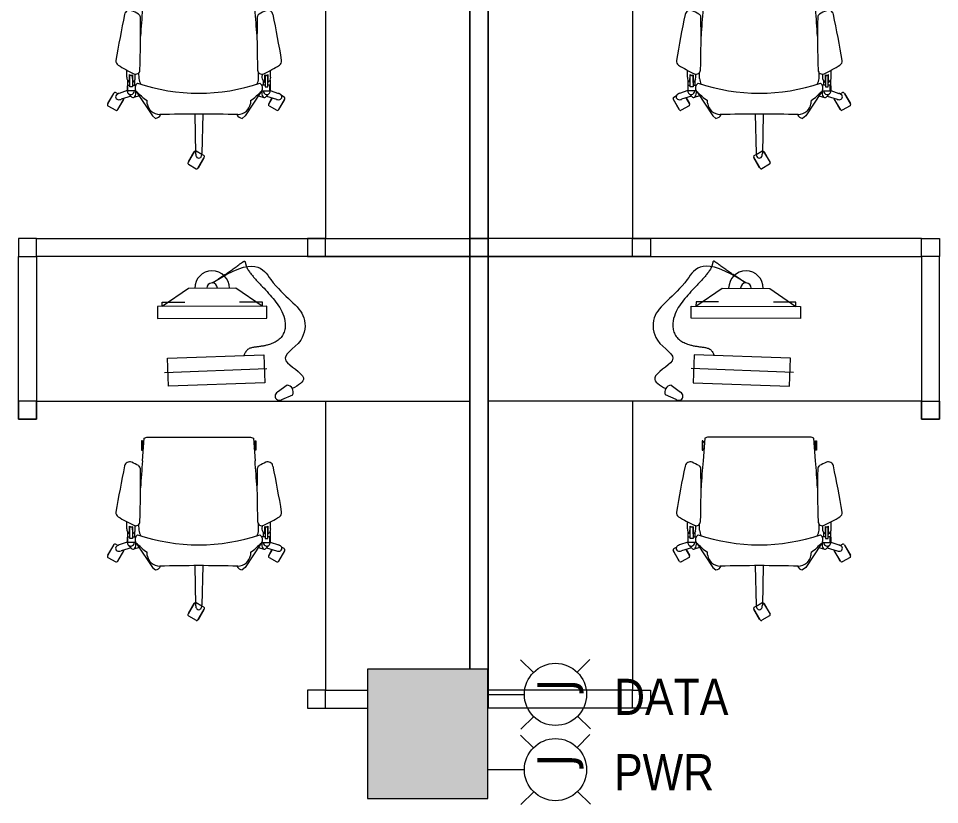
# Model space of a CAD drawing. Header units: inches. Extents: x -674 to 803, y -349 to 915.
# Drawn here: x 19.3 to 172.3, y -100.6 to 30 of the extents above; entities that cross this region are included whole.
import ezdxf

# ---------------------------------------------------------------- set-up
doc = ezdxf.new("R2010")
doc.units = ezdxf.units.IN
doc.header["$MEASUREMENT"] = 0
for name, color, linetype, lineweight in [('A-ANNO-NOTE', 131, 'Continuous', 13), ('A-WALL', 113, 'Continuous', 13), ('A-WALL-PATT', 111, 'Continuous', 13), ('E-ELEC-FIXT-IDEN', 2, 'Continuous', 9), ('I-FURN', 30, 'Continuous', 9)]:
    doc.layers.add(name, color=color, linetype=linetype, lineweight=lineweight)
doc.styles.add('Arial_1', font='arial.ttf', dxfattribs={"width": 0.85, "height": 6})
doc.styles.add('Tahoma_2', font='tahoma.ttf', dxfattribs={"height": 6})

# ---------------------------------------------------------------- blocks, each defined once
blk = doc.blocks.new('Workstation - 6x6 - Workstation - 6x6-V13-New Construction - Tel_Data_Elec Plan')
at = {"layer": 'I-FURN'}
for p, q in [((-28.5, 76.5), (-25.5, 76.5)), ((-28.5, 73.5), (-28.5, 76.5)), ((-25.5, 76.5), (-1.5, 76.5)), ((-25.5, 76.5), (-25.5, 73.5)), ((-1.5, 76.5), (-1.5, 73.5)), ((-1.45, 76.5), (-1.5, 76.5)), ((-1.5, 73.5), (-1.5, 76.5)), ((-1.5, 76.5), (-1.45, 76.5)), ((25.5, 76.5), (18.55, 76.5)), ((28.5, 76.5), (25.5, 76.5)), ((25.5, 76.5), (25.5, 73.5)), ((28.5, 73.5), (28.5, 76.5)), ((-25.5, 73.5), (-28.5, 73.5)), ((-25.5, 73.5), (-1.5, 73.5)), ((-25.5, 25.5), (-25.5, 73.5)), ((-1.5, 73.5), (-1.45, 73.5)), ((-1.5, 1.5), (-1.5, 73.5)), ((-1.45, 73.5), (-1.5, 73.5)), ((-1.5, 73.5), (-1.5, 1.5)), ((25.5, 73.5), (18.55, 73.5)), ((25.5, 73.5), (28.5, 73.5)), ((25.5, 25.5), (25.5, 73.5)), ((1.5, 70), (1.5, 1.5)), ((1.5, 1.5), (1.5, 70)), ((-48.26, 61.16), (-46.97, 61.9)), ((-46.69, 61.83), (-45.63, 59.99)), ((-46.65, 61.75), (-46.61, 61.77)), ((-46.61, 61.77), (-45.65, 60.09)), ((46.69, 61.83), (45.63, 59.99)), ((46.61, 61.77), (45.65, 60.09)), ((46.65, 61.75), (46.61, 61.77)), ((48.26, 61.16), (46.97, 61.9)), ((-47.27, 59.05), (-48.33, 60.88)), ((-48.32, 60.78), (-48.28, 60.8)), ((-47.35, 59.11), (-48.32, 60.78)), ((-45.71, 59.72), (-46.04, 59.53)), ((-45.65, 60.09), (-45.68, 60.07)), ((45.65, 60.09), (45.68, 60.07)), ((45.71, 59.72), (46.04, 59.53)), ((47.27, 59.05), (48.33, 60.88)), ((47.35, 59.11), (48.32, 60.78)), ((48.32, 60.78), (48.28, 60.8)), ((-47.32, 59.13), (-47.35, 59.11)), ((-47.21, 52.83), (-47.07, 59.37)), ((-46.04, 59.53), (-47, 58.97)), ((-45.89, 52.83), (-46.03, 59.37)), ((45.89, 52.83), (46.03, 59.37)), ((46.04, 59.53), (47, 58.97)), ((47.21, 52.83), (47.07, 59.37)), ((47.32, 59.13), (47.35, 59.11)), ((-61.63, 51.44), (-60.34, 52.19)), ((-60.07, 52.11), (-59.01, 50.28)), ((-60.02, 52.03), (-59.98, 52.05)), ((-59.98, 52.05), (-59.02, 50.38)), ((-56.81, 49.23), (-54.26, 53.12)), ((-54.26, 53.12), (-53.74, 53.53)), ((-38.84, 53.12), (-39.36, 53.53)), ((-36.29, 49.23), (-38.84, 53.12)), ((-34.88, 51.44), (-33.59, 52.19)), ((-33.32, 52.11), (-32.26, 50.28)), ((-33.27, 52.03), (-33.24, 52.05)), ((-33.24, 52.05), (-32.28, 50.38)), ((33.32, 52.11), (32.26, 50.28)), ((33.24, 52.05), (32.28, 50.38)), ((33.27, 52.03), (33.24, 52.05)), ((34.88, 51.44), (33.59, 52.19)), ((36.29, 49.23), (38.84, 53.12)), ((38.84, 53.12), (39.36, 53.53)), ((54.26, 53.12), (53.74, 53.53)), ((56.81, 49.23), (54.26, 53.12)), ((60.07, 52.11), (59.01, 50.28)), ((59.98, 52.05), (59.02, 50.38)), ((60.02, 52.03), (59.98, 52.05)), ((61.63, 51.44), (60.34, 52.19)), ((-60.64, 49.33), (-61.7, 51.17)), ((-61.69, 51.07), (-61.65, 51.09)), ((-60.72, 49.4), (-61.69, 51.07)), ((-34.37, 50.15), (-34.96, 51.17)), ((-34.94, 51.07), (-34.91, 51.09)), ((-34.41, 50.14), (-34.94, 51.07)), ((34.37, 50.15), (34.96, 51.17)), ((34.41, 50.14), (34.94, 51.07)), ((34.94, 51.07), (34.91, 51.09)), ((60.64, 49.33), (61.7, 51.17)), ((60.72, 49.4), (61.69, 51.07)), ((61.69, 51.07), (61.65, 51.09)), ((-60.69, 49.41), (-60.72, 49.4)), ((-60, 49.48), (-60.37, 49.26)), ((-58.42, 48.91), (-59.78, 49.38)), ((-57.8, 49.87), (-59.46, 50.37)), ((-59.02, 50.38), (-59.05, 50.36)), ((-58.4, 47.17), (-58.42, 48.98)), ((-57.65, 50.03), (-58.25, 49.41)), ((-56.45, 49.78), (-57.36, 50.07)), ((-56.83, 49.19), (-56.81, 49.23)), ((-36.64, 49.78), (-35.73, 50.07)), ((-36.27, 49.19), (-36.29, 49.23)), ((-35.45, 50.03), (-34.84, 49.41)), ((-35.3, 49.87), (-33.64, 50.37)), ((-34.7, 47.17), (-34.67, 48.98)), ((-34.68, 48.91), (-33.32, 49.38)), ((-32.34, 50), (-32.8, 49.74)), ((-32.28, 50.38), (-32.31, 50.36)), ((32.28, 50.38), (32.31, 50.36)), ((32.34, 50), (32.8, 49.74)), ((34.68, 48.91), (33.32, 49.38)), ((35.3, 49.87), (33.64, 50.37)), ((34.7, 47.17), (34.67, 48.98)), ((35.45, 50.03), (34.84, 49.41)), ((36.64, 49.78), (35.73, 50.07)), ((36.27, 49.19), (36.29, 49.23)), ((56.45, 49.78), (57.36, 50.07)), ((56.83, 49.19), (56.81, 49.23)), ((57.65, 50.03), (58.25, 49.41)), ((57.8, 49.87), (59.46, 50.37)), ((58.4, 47.17), (58.42, 48.98)), ((58.42, 48.91), (59.78, 49.38)), ((59.02, 50.38), (59.05, 50.36)), ((60, 49.48), (60.37, 49.26)), ((60.69, 49.41), (60.72, 49.4)), ((-58.34, 48.95), (-58.35, 48.03)), ((-58.35, 48.03), (-58.01, 48.02)), ((-57.05, 48.95), (-58.34, 48.95)), ((-58.05, 47.53), (-58.05, 46.27)), ((-58.01, 48.29), (-58.01, 46.32)), ((-57.56, 48.29), (-58.01, 48.29)), ((-57.56, 46.36), (-57.56, 48.29)), ((-57.56, 48.02), (-57.02, 48.01)), ((-57.52, 47.56), (-57.54, 46.32)), ((-57.22, 47.26), (-57.23, 48.01)), ((-35.54, 48.02), (-36.08, 48.01)), ((-36.05, 48.95), (-34.76, 48.95)), ((-35.87, 47.26), (-35.86, 48.01)), ((-35.57, 47.56), (-35.55, 46.32)), ((-35.54, 48.29), (-35.08, 48.29)), ((-35.54, 46.36), (-35.54, 48.29)), ((-35.08, 48.29), (-35.08, 46.32)), ((-34.74, 48.03), (-35.08, 48.02)), ((-35.04, 47.53), (-35.05, 46.27)), ((-34.76, 48.95), (-34.74, 48.03)), ((34.76, 48.95), (34.74, 48.03)), ((34.74, 48.03), (35.08, 48.02)), ((36.05, 48.95), (34.76, 48.95)), ((35.04, 47.53), (35.05, 46.27)), ((35.08, 48.29), (35.08, 46.32)), ((35.54, 48.29), (35.08, 48.29)), ((35.54, 46.36), (35.54, 48.29)), ((35.54, 48.02), (36.08, 48.01)), ((35.57, 47.56), (35.55, 46.32)), ((35.87, 47.26), (35.86, 48.01)), ((57.56, 48.02), (57.02, 48.01)), ((57.05, 48.95), (58.34, 48.95)), ((57.22, 47.26), (57.23, 48.01)), ((57.52, 47.56), (57.54, 46.32)), ((57.56, 48.29), (58.01, 48.29)), ((57.56, 46.36), (57.56, 48.29)), ((58.01, 48.29), (58.01, 46.32)), ((58.35, 48.03), (58.01, 48.02)), ((58.05, 47.53), (58.05, 46.27)), ((58.34, 48.95), (58.35, 48.03)), ((-58.49, 46.69), (-58.48, 45.54)), ((-57.11, 47.03), (-57.1, 46.69)), ((-57.1, 46.69), (-57.11, 46.18)), ((-56.47, 46.92), (-56.48, 45.93)), ((-36.63, 46.92), (-36.62, 45.93)), ((-35.98, 47.03), (-36, 46.69)), ((-36, 46.69), (-35.99, 46.18)), ((-34.61, 46.69), (-34.62, 45.54)), ((34.61, 46.69), (34.62, 45.54)), ((35.98, 47.03), (36, 46.69)), ((36, 46.69), (35.99, 46.18)), ((36.63, 46.92), (36.62, 45.93)), ((56.47, 46.92), (56.48, 45.93)), ((57.11, 47.03), (57.1, 46.69)), ((57.1, 46.69), (57.11, 46.18)), ((58.49, 46.69), (58.48, 45.54)), ((-55.89, 35.41), (-55.62, 31.63)), ((-37.48, 31.63), (-37.21, 35.41)), ((37.48, 31.63), (37.21, 35.41)), ((55.89, 35.41), (55.62, 31.63)), ((-56.05, 33.66), (-55.89, 33.66)), ((-56.05, 32.08), (-56.05, 33.66)), ((-55.89, 33.66), (-55.89, 32.08)), ((-37.2, 33.66), (-37.2, 32.08)), ((-37.05, 33.66), (-37.2, 33.66)), ((-37.05, 32.08), (-37.05, 33.66)), ((37.05, 33.66), (37.2, 33.66)), ((37.05, 32.08), (37.05, 33.66)), ((37.2, 33.66), (37.2, 32.08)), ((55.89, 33.66), (55.89, 32.08)), ((56.05, 33.66), (55.89, 33.66)), ((56.05, 32.08), (56.05, 33.66)), ((-55.89, 32.08), (-56.05, 32.08)), ((-55.62, 31.63), (-55.16, 31.5)), ((-55.16, 31.5), (-37.94, 31.5)), ((-37.94, 31.5), (-37.48, 31.63)), ((-37.2, 32.08), (-37.05, 32.08)), ((37.2, 32.08), (37.05, 32.08)), ((37.94, 31.5), (37.48, 31.63)), ((55.16, 31.5), (37.94, 31.5)), ((55.62, 31.63), (55.16, 31.5)), ((55.89, 32.08), (56.05, 32.08)), ((-76.5, 28.5), (-76.5, 1.5)), ((-76.5, 25.5), (-76.5, 28.5)), ((-76.5, 28.5), (-73.5, 28.5)), ((-73.5, 28.5), (-76.5, 28.5)), ((-73.5, 28.5), (-73.5, 25.5)), ((-73.5, 1.5), (-73.5, 28.5)), ((73.5, 28.5), (73.5, 25.5)), ((76.5, 28.5), (73.5, 28.5)), ((73.5, 28.5), (76.5, 28.5)), ((73.5, 1.5), (73.5, 28.5)), ((76.5, 28.5), (76.5, 1.5)), ((76.5, 25.5), (76.5, 28.5)), ((-73.5, 25.5), (-76.5, 25.5)), ((-73.5, 25.5), (-1.5, 25.5)), ((-32.76, 25.23), (-30.95, 24.45)), ((73.5, 25.5), (1.5, 25.5)), ((32.76, 25.23), (30.95, 24.45)), ((73.5, 25.5), (76.5, 25.5)), ((-51.58, 23.01), (-51.74, 18.36)), ((-35.58, 22.46), (-51.58, 23.01)), ((-31.89, 22.83), (-33.46, 24.02)), ((31.89, 22.83), (33.46, 24.02)), ((35.58, 22.46), (51.58, 23.01)), ((51.58, 23.01), (51.74, 18.36)), ((-35.74, 17.8), (-35.58, 22.46)), ((35.74, 17.8), (35.58, 22.46)), ((-52.22, 20.74), (-35.26, 20.05)), ((52.22, 20.74), (35.26, 20.05)), ((-51.74, 18.36), (-35.74, 17.8)), ((51.74, 18.36), (35.74, 17.8)), ((-53.39, 9.8), (-53.38, 11.8)), ((-53.38, 11.8), (-35.25, 11.7)), ((-35.25, 11.7), (-35.26, 9.7)), ((53.38, 11.8), (35.25, 11.7)), ((35.25, 11.7), (35.26, 9.7)), ((53.39, 9.8), (53.38, 11.8)), ((-35.26, 9.7), (-53.39, 9.8)), ((-52.61, 9.79), (-52.62, 9.07)), ((-48.28, 6.77), (-52.61, 9.79)), ((-36.03, 9.71), (-40.4, 6.73)), ((-36.04, 8.98), (-36.03, 9.71)), ((35.26, 9.7), (53.39, 9.8)), ((36.03, 9.71), (40.4, 6.73)), ((36.04, 8.98), (36.03, 9.71)), ((48.28, 6.77), (52.61, 9.79)), ((52.61, 9.79), (52.62, 9.07)), ((-52.62, 9.07), (-48.89, 9.05)), ((-39.77, 9), (-36.04, 8.98)), ((39.77, 9), (36.04, 8.98)), ((52.62, 9.07), (48.89, 9.05)), ((-40.4, 6.73), (-48.28, 6.77)), ((40.4, 6.73), (48.28, 6.77)), ((-76.5, -1.5), (-76.5, 1.5)), ((-76.5, 1.5), (-73.5, 1.5)), ((-73.5, 1.5), (-73.5, -1.5)), ((-1.5, 1.5), (-73.5, 1.5)), ((1.5, 1.5), (-1.5, 1.5)), ((-1.5, 1.5), (-1.5, -1.5)), ((-1.5, 1.5), (1.5, 1.5)), ((-1.5, -1.5), (-1.5, 1.5)), ((1.5, -1.5), (1.5, 1.5)), ((1.5, 1.5), (73.5, 1.5)), ((1.5, 1.5), (1.5, -1.5)), ((73.5, 1.5), (73.5, -1.5)), ((76.5, 1.5), (73.5, 1.5)), ((76.5, -1.5), (76.5, 1.5)), ((-73.5, -1.5), (-76.5, -1.5)), ((-73.5, -1.5), (-1.5, -1.5)), ((-1.5, -1.5), (1.5, -1.5)), ((1.5, -1.5), (-1.5, -1.5)), ((73.5, -1.5), (1.5, -1.5)), ((73.5, -1.5), (76.5, -1.5))]:
    blk.add_line(p, q, dxfattribs=at)
for centre, radius, start, end in [((-46.87, 61.73), 0.2, 30, 120.1357), ((46.87, 61.73), 0.2, 59.8643, 150), ((-48.16, 60.98), 0.2, 120, 210), ((-45.54, 59.34), 1.53, 164.4505, 178.7927), ((-46.45, 59.59), 0.583, 134.254, 164.4505), ((-46.55, 59.69), 0.445, 45.7229, 134.2771), ((-46.64, 59.59), 0.583, 15.5495, 45.746), ((-47.55, 59.34), 1.53, 1.2073, 15.5495), ((-45.81, 59.89), 0.2, 299.8643, 30), ((45.81, 59.89), 0.2, 150, 240.1357), ((47.55, 59.34), 1.53, 164.4505, 178.7927), ((46.64, 59.59), 0.583, 134.254, 164.4505), ((46.55, 59.69), 0.445, 45.7229, 134.2771), ((46.45, 59.59), 0.583, 15.5495, 45.746), ((45.54, 59.34), 1.53, 1.2073, 15.5495), ((48.16, 60.98), 0.2, 330, 60), ((-47.1, 59.15), 0.2, 209.8466, 275.235), ((-47.1, 59.15), 0.2, 275.235, 299.8607), ((47.1, 59.15), 0.2, 240.1393, 264.765), ((47.1, 59.15), 0.2, 264.765, 330.1534), ((-60.24, 52.01), 0.2, 30, 120), ((-52.87, 50.72), 2.29, 134.5977, 169.3918), ((-52.74, 50.06), 2.87, 95.705, 127.0086), ((-53.9, 52.43), 1.12, 25.6219, 82.0752), ((-46.55, 297.94), 245.12, 268.4848, 271.5152), ((-39.2, 52.43), 1.12, 97.9248, 154.3781), ((-40.35, 50.06), 2.87, 52.9914, 84.295), ((-40.23, 50.72), 2.29, 10.6082, 45.4023), ((-33.49, 52.01), 0.2, 30, 120), ((33.49, 52.01), 0.2, 60, 150), ((40.23, 50.72), 2.29, 134.5977, 169.3918), ((40.35, 50.06), 2.87, 95.705, 127.0086), ((39.2, 52.43), 1.12, 25.6219, 82.0752), ((46.55, 297.94), 245.12, 268.4848, 271.5152), ((53.9, 52.43), 1.12, 97.9248, 154.3781), ((52.74, 50.06), 2.87, 52.9914, 84.295), ((52.87, 50.72), 2.29, 10.6082, 45.4023), ((60.24, 52.01), 0.2, 60, 150), ((-61.53, 51.27), 0.2, 119.832, 210), ((-52.29, 45.83), 5.54, 121.0187, 133.18), ((-70.37, 51.52), 15.26, 356.4473, 358.5687), ((-22.73, 51.52), 15.26, 181.4313, 183.5527), ((-40.81, 45.83), 5.54, 46.82, 58.9813), ((-34.79, 51.27), 0.2, 119.8879, 210), ((34.79, 51.27), 0.2, 330, 60.1121), ((40.81, 45.83), 5.54, 121.0187, 133.18), ((22.73, 51.52), 15.26, 356.4473, 358.5687), ((70.37, 51.52), 15.26, 181.4313, 183.5527), ((52.29, 45.83), 5.54, 46.82, 58.9813), ((61.53, 51.27), 0.2, 330, 60.168), ((-60.47, 49.43), 0.2, 210, 299.888), ((-59.92, 49.97), 0.445, 117.8208, 206.0638), ((-59.8, 50.03), 0.583, 206.0911, 236.3507), ((-59.86, 49.85), 0.583, 87.4248, 117.8208), ((-59.27, 50.82), 1.53, 236.4124, 250.7927), ((-59.9, 48.91), 1.53, 73.2073, 87.502), ((-59.18, 50.18), 0.2, 15.1327, 29.8705), ((-57.83, 48.99), 0.593, 84.0219, 180.9117), ((-57.9, 48.94), 0.657, 1.3207, 77.9642), ((-57.46, 49.76), 0.323, 29.6621, 124.4716), ((-57.92, 49.37), 0.922, 9.6607, 36.4682), ((-56.1, 48.52), 1.04, 148.1398, 233.8639), ((-58.24, 49.29), 1.25, 346.3769, 10.9189), ((-60.32, 53.76), 5.75, 305.3709, 317.4948), ((-46.55, 17.95), 31.42, 71.1164, 108.8836), ((-32.78, 53.76), 5.75, 222.5052, 234.6291), ((-37, 48.52), 1.04, 306.1361, 31.8602), ((-34.85, 49.29), 1.25, 169.0811, 193.6231), ((-35.17, 49.37), 0.922, 143.5318, 170.3393), ((-35.63, 49.76), 0.323, 55.5284, 150.3379), ((-35.19, 48.94), 0.657, 102.0358, 178.6793), ((-35.27, 48.99), 0.593, 359.0883, 95.9781), ((-33.2, 48.91), 1.53, 92.498, 106.7927), ((-33.82, 50.82), 1.53, 289.2073, 303.5114), ((-33.24, 49.85), 0.583, 62.1792, 92.5752), ((-33.3, 50.03), 0.583, 303.4497, 333.9089), ((-33.18, 49.97), 0.445, 333.9362, 62.1792), ((-32.44, 50.18), 0.2, 300, 30.2094), ((32.44, 50.18), 0.2, 149.7906, 240), ((33.18, 49.97), 0.445, 117.8208, 206.0638), ((33.3, 50.03), 0.583, 206.0911, 236.5503), ((33.24, 49.85), 0.583, 87.4248, 117.8208), ((33.82, 50.82), 1.53, 236.4886, 250.7927), ((33.2, 48.91), 1.53, 73.2073, 87.502), ((35.27, 48.99), 0.593, 84.0219, 180.9117), ((35.19, 48.94), 0.657, 1.3207, 77.9642), ((35.63, 49.76), 0.323, 29.6621, 124.4716), ((35.17, 49.37), 0.922, 9.6607, 36.4682), ((37, 48.52), 1.04, 148.1398, 233.8639), ((34.85, 49.29), 1.25, 346.3769, 10.9189), ((32.78, 53.76), 5.75, 305.3709, 317.4948), ((46.55, 17.95), 31.42, 71.1164, 108.8836), ((60.32, 53.76), 5.75, 222.5052, 234.6291), ((56.1, 48.52), 1.04, 306.1361, 31.8602), ((58.24, 49.29), 1.25, 169.0811, 193.6231), ((57.92, 49.37), 0.922, 143.5318, 170.3393), ((57.46, 49.76), 0.323, 55.5284, 150.3379), ((57.9, 48.94), 0.657, 102.0358, 178.6793), ((57.83, 48.99), 0.593, 359.0883, 95.9781), ((59.18, 50.18), 0.2, 150.1295, 164.8673), ((59.9, 48.91), 1.53, 92.498, 106.7927), ((59.27, 50.82), 1.53, 289.2073, 303.5876), ((59.86, 49.85), 0.583, 62.1792, 92.5752), ((59.8, 50.03), 0.583, 303.6493, 333.9089), ((59.92, 49.97), 0.445, 333.9362, 62.1792), ((60.47, 49.43), 0.2, 240.112, 330), ((-57.61, 46.77), 0.887, 120.1857, 184.8367), ((-58.04, 46.73), 0.971, 17.6225, 57.9495), ((-54.64, 46.83), 1.84, 146.599, 177.2887), ((-38.46, 46.83), 1.84, 2.7113, 33.401), ((-35.06, 46.73), 0.971, 122.0505, 162.3775), ((-35.49, 46.77), 0.887, 355.1633, 59.8143), ((35.49, 46.77), 0.887, 120.1857, 184.8367), ((35.06, 46.73), 0.971, 17.6225, 57.9495), ((38.46, 46.83), 1.84, 146.599, 177.2887), ((54.64, 46.83), 1.84, 2.7113, 33.401), ((58.04, 46.73), 0.971, 122.0505, 162.3775), ((57.61, 46.77), 0.887, 355.1633, 59.8143), ((-45.25, 20.67), 28.17, 115.3981, 121.4567), ((-57.75, 45.83), 0.533, 66.9672, 123.7509), ((-57.75, 45.9), 0.5, 67.0573, 121.4674), ((-57.03, 45.48), 0.711, 2.0473, 115.4842), ((-36.07, 45.48), 0.711, 64.5158, 177.9527), ((-47.84, 20.67), 28.17, 58.5497, 64.6019), ((-35.34, 45.83), 0.533, 56.2491, 113.0328), ((-35.34, 45.9), 0.5, 58.5326, 112.9427), ((47.84, 20.67), 28.17, 115.3981, 121.4503), ((35.34, 45.83), 0.533, 66.9672, 123.7509), ((35.34, 45.9), 0.5, 67.0573, 121.4674), ((36.07, 45.48), 0.711, 2.0473, 115.4842), ((57.03, 45.48), 0.711, 64.5158, 177.9527), ((45.25, 20.67), 28.17, 58.5433, 64.6019), ((57.75, 45.83), 0.533, 56.2491, 113.0328), ((57.75, 45.9), 0.5, 58.5326, 112.9427), ((-59.56, 44.06), 0.749, 121.5732, 189.0231), ((-211.8, 39.95), 155.58, 358.8191, 2.0473), ((118.7, 39.95), 155.58, 177.9527, 181.1809), ((-33.53, 44.06), 0.749, 350.9769, 58.6662), ((33.53, 44.06), 0.749, 121.3338, 189.0231), ((-118.7, 39.95), 155.58, 358.8191, 2.0473), ((211.8, 39.95), 155.58, 177.9527, 181.1809), ((59.56, 44.06), 0.749, 350.9769, 58.4268), ((113.54, 72.48), 176.17, 189.3216, 191.8621), ((-206.63, 72.48), 176.17, 348.1407, 350.6784), ((206.63, 72.48), 176.17, 189.3216, 191.8593), ((-113.54, 72.48), 176.17, 348.1379, 350.6784), ((209.19, 57.38), 265.99, 183.7702, 184.7367), ((-302.29, 57.38), 265.99, 355.2633, 356.2298), ((302.29, 57.38), 265.99, 183.7702, 184.7367), ((-209.19, 57.38), 265.99, 355.2633, 356.2298), ((-56.87, 36.75), 0.615, 299.9233, 358.8191), ((-36.23, 36.75), 0.615, 181.1809, 240.0767), ((36.23, 36.75), 0.615, 299.9233, 358.8191), ((56.87, 36.75), 0.615, 181.1809, 240.0767), ((-58.03, 36.45), 0.859, 192.1424, 292.8427), ((-61.62, 45.01), 10.15, 292.7913, 299.9233), ((-31.47, 45.01), 10.15, 240.0767, 247.2087), ((-35.07, 36.45), 0.859, 247.1573, 348.4211), ((35.07, 36.45), 0.859, 191.5789, 292.8427), ((31.47, 45.01), 10.15, 292.7913, 299.9233), ((61.62, 45.01), 10.15, 240.0767, 247.2087), ((58.03, 36.45), 0.859, 247.1573, 347.8576), ((-55.33, 33.83), 0.589, 197.5488, 225.5119), ((-55.33, 31.9), 0.589, 125.1062, 162.4512), ((-37.77, 31.9), 0.589, 17.5488, 54.8938), ((-37.77, 33.83), 0.589, 314.4881, 342.4512), ((37.77, 33.83), 0.589, 197.5488, 225.5119), ((37.77, 31.9), 0.589, 125.1062, 162.4512), ((55.33, 31.9), 0.589, 17.5488, 54.8938), ((55.33, 33.83), 0.589, 314.4881, 342.4512), ((-33.17, 24.66), 0.703, 53.6377, 246.0314), ((33.17, 24.66), 0.703, 293.9686, 126.3623), ((-32.02, 23.99), 1.17, 276.4899, 23.1791), ((32.02, 23.99), 1.17, 156.8209, 263.5101), ((-44.34, 6.75), 2.88, 179.7002, 359.7002), ((-44.34, 6.75), 0.885, 179.7002, 359.7002), ((44.34, 6.75), 2.88, 180.2998, 0.2998), ((44.34, 6.75), 0.885, 180.2998, 0.2998)]:
    blk.add_arc(centre, radius, start, end, dxfattribs=at)
for points, knots in [([(-44.31, 5.87), (-37.07, 1.09), (-33.91, 7.56), (-28.34, 10.27), (-29.21, 16.39), (-34.37, 18.27), (-27.73, 21.55), (-30.02, 22.89), (-31.01, 23.4)], [0, 0, 0, 0, 4.203758, 11.310205, 15.301003, 21.109862, 25.639067, 29.008441, 29.008441, 29.008441, 29.008441]), ([(44.31, 5.87), (37.07, 1.09), (33.91, 7.56), (28.34, 10.27), (29.21, 16.39), (34.37, 18.27), (27.73, 21.55), (30.02, 22.89), (31.01, 23.4)], [0, 0, 0, 0, 4.203758, 11.310205, 15.301003, 21.109862, 25.639067, 29.008441, 29.008441, 29.008441, 29.008441]), ([(-44.31, 5.87), (-44.1, 5.73), (-43.67, 5.45), (-43.03, 5.03), (-42.39, 4.6), (-41.86, 4.24), (-41.44, 3.95), (-41.13, 3.73), (-40.82, 3.51), (-40.5, 3.28), (-40.19, 3.06), (-39.93, 2.87), (-39.72, 2.72), (-39.59, 2.63), (-39.49, 2.56), (-39.41, 2.5), (-39.33, 2.45), (-39.27, 2.41), (-39.22, 2.38), (-39.18, 2.36), (-39.15, 2.33), (-39.11, 2.31), (-39.07, 2.29), (-39.03, 2.27), (-39, 2.27), (-38.97, 2.27), (-38.95, 2.27), (-38.91, 2.28), (-38.89, 2.3), (-38.87, 2.32), (-38.85, 2.35), (-38.84, 2.38), (-38.83, 2.42), (-38.82, 2.45), (-38.82, 2.48), (-38.81, 2.51), (-38.8, 2.56), (-38.79, 2.62), (-38.77, 2.7), (-38.75, 2.78), (-38.73, 2.86), (-38.71, 2.93), (-38.68, 3.04), (-38.62, 3.22), (-38.5, 3.47), (-38.34, 3.74), (-38.15, 4.01), (-37.95, 4.27), (-37.75, 4.52), (-37.47, 4.86), (-37.11, 5.26), (-36.67, 5.74), (-36.03, 6.42), (-35.19, 7.31), (-34.19, 8.44), (-33.27, 9.63), (-32.51, 11), (-32.16, 12.3), (-32.19, 13.42), (-32.42, 14.23), (-32.86, 14.94), (-33.49, 15.5), (-34.23, 15.89), (-34.94, 16.14), (-35.59, 16.29), (-36.17, 16.4), (-36.75, 16.48), (-37.24, 16.54), (-37.63, 16.6), (-37.92, 16.67), (-38.19, 16.77), (-38.44, 16.94), (-38.64, 17.15), (-38.81, 17.39), (-38.96, 17.65), (-39.04, 17.83), (-39.08, 17.91)], [0, 0, 0, 0, 0.063928, 0.127857, 0.191785, 0.255713, 0.287677, 0.319641, 0.351605, 0.38357, 0.415534, 0.447498, 0.46348, 0.479462, 0.487453, 0.495444, 0.503435, 0.511426, 0.514814, 0.518203, 0.521591, 0.524979, 0.528367, 0.531756, 0.535144, 0.536838, 0.538532, 0.54192, 0.545309, 0.547003, 0.548697, 0.552085, 0.555473, 0.558862, 0.560556, 0.56225, 0.565638, 0.572415, 0.579191, 0.585968, 0.592744, 0.599521, 0.606297, 0.61985, 0.646956, 0.674062, 0.701168, 0.728275, 0.755381, 0.782487, 0.836699, 0.890911, 0.945123, 1.070551, 1.19598, 1.321408, 1.446836, 1.585346, 1.654601, 1.723857, 1.793112, 1.862367, 1.931622, 2.000877, 2.049938, 2.099, 2.148061, 2.197123, 2.221654, 2.246184, 2.270715, 2.295246, 2.319777, 2.344307, 2.368838, 2.393369, 2.393369, 2.393369, 2.393369]), ([(44.31, 5.87), (44.1, 5.73), (43.67, 5.45), (43.03, 5.03), (42.39, 4.6), (41.86, 4.24), (41.44, 3.95), (41.13, 3.73), (40.82, 3.51), (40.5, 3.28), (40.19, 3.06), (39.93, 2.87), (39.72, 2.72), (39.59, 2.63), (39.49, 2.56), (39.41, 2.5), (39.33, 2.45), (39.27, 2.41), (39.22, 2.38), (39.18, 2.36), (39.15, 2.33), (39.11, 2.31), (39.07, 2.29), (39.03, 2.27), (39, 2.27), (38.97, 2.27), (38.95, 2.27), (38.91, 2.28), (38.89, 2.3), (38.87, 2.32), (38.85, 2.35), (38.84, 2.38), (38.83, 2.42), (38.82, 2.45), (38.82, 2.48), (38.81, 2.51), (38.8, 2.56), (38.79, 2.62), (38.77, 2.7), (38.75, 2.78), (38.73, 2.86), (38.71, 2.93), (38.68, 3.04), (38.62, 3.22), (38.5, 3.47), (38.34, 3.74), (38.15, 4.01), (37.95, 4.27), (37.75, 4.52), (37.47, 4.86), (37.11, 5.26), (36.67, 5.74), (36.03, 6.42), (35.19, 7.31), (34.19, 8.44), (33.27, 9.63), (32.51, 11), (32.16, 12.3), (32.19, 13.42), (32.42, 14.23), (32.86, 14.94), (33.49, 15.5), (34.23, 15.89), (34.94, 16.14), (35.59, 16.29), (36.17, 16.4), (36.75, 16.48), (37.24, 16.54), (37.63, 16.6), (37.92, 16.67), (38.19, 16.77), (38.44, 16.94), (38.64, 17.15), (38.81, 17.39), (38.96, 17.65), (39.04, 17.83), (39.08, 17.91)], [0, 0, 0, 0, 0.063928, 0.127857, 0.191785, 0.255713, 0.287677, 0.319641, 0.351605, 0.38357, 0.415534, 0.447498, 0.46348, 0.479462, 0.487453, 0.495444, 0.503435, 0.511426, 0.514814, 0.518203, 0.521591, 0.524979, 0.528367, 0.531756, 0.535144, 0.536838, 0.538532, 0.54192, 0.545309, 0.547003, 0.548697, 0.552085, 0.555473, 0.558862, 0.560556, 0.56225, 0.565638, 0.572415, 0.579191, 0.585968, 0.592744, 0.599521, 0.606297, 0.61985, 0.646956, 0.674062, 0.701168, 0.728275, 0.755381, 0.782487, 0.836699, 0.890911, 0.945123, 1.070551, 1.19598, 1.321408, 1.446836, 1.585346, 1.654601, 1.723857, 1.793112, 1.862367, 1.931622, 2.000877, 2.049938, 2.099, 2.148061, 2.197123, 2.221654, 2.246184, 2.270715, 2.295246, 2.319777, 2.344307, 2.368838, 2.393369, 2.393369, 2.393369, 2.393369])]:
    blk.add_open_spline(points, degree=3, knots=knots, dxfattribs=at)
blk = doc.blocks.new('Workstation - 6x6 - Workstation - 6x6-V11-New Construction - Tel_Data_Elec Plan')
at = {"layer": 'I-FURN'}
for p, q in [((-28.5, 76.5), (-25.5, 76.5)), ((-28.5, 73.5), (-28.5, 76.5)), ((-25.5, 76.5), (-1.5, 76.5)), ((-25.5, 76.5), (-25.5, 73.5)), ((-1.5, 76.5), (-1.5, 73.5)), ((1.5, 76.5), (-1.5, 76.5)), ((-1.5, 73.5), (-1.5, 76.5)), ((-1.5, 76.5), (1.5, 76.5)), ((1.5, 73.5), (1.5, 76.5)), ((25.5, 76.5), (1.5, 76.5)), ((1.5, 76.5), (1.5, 73.5)), ((28.5, 76.5), (25.5, 76.5)), ((25.5, 76.5), (25.5, 73.5)), ((28.5, 73.5), (28.5, 76.5)), ((-25.5, 73.5), (-28.5, 73.5)), ((-25.5, 73.5), (-1.5, 73.5)), ((-25.5, 25.5), (-25.5, 73.5)), ((-1.5, 73.5), (1.5, 73.5)), ((-1.5, 1.5), (-1.5, 73.5)), ((1.5, 73.5), (-1.5, 73.5)), ((-1.5, 73.5), (-1.5, 1.5)), ((1.5, 73.5), (1.5, 1.5)), ((25.5, 73.5), (1.5, 73.5)), ((1.5, 1.5), (1.5, 73.5)), ((25.5, 73.5), (28.5, 73.5)), ((25.5, 25.5), (25.5, 73.5)), ((-48.26, 61.16), (-46.97, 61.9)), ((-46.69, 61.83), (-45.63, 59.99)), ((-46.65, 61.75), (-46.61, 61.77)), ((-46.61, 61.77), (-45.65, 60.09)), ((46.69, 61.83), (45.63, 59.99)), ((46.61, 61.77), (45.65, 60.09)), ((46.65, 61.75), (46.61, 61.77)), ((48.26, 61.16), (46.97, 61.9)), ((-47.27, 59.05), (-48.33, 60.88)), ((-48.32, 60.78), (-48.28, 60.8)), ((-47.35, 59.11), (-48.32, 60.78)), ((-45.71, 59.72), (-46.04, 59.53)), ((-45.65, 60.09), (-45.68, 60.07)), ((45.65, 60.09), (45.68, 60.07)), ((45.71, 59.72), (46.04, 59.53)), ((47.27, 59.05), (48.33, 60.88)), ((47.35, 59.11), (48.32, 60.78)), ((48.32, 60.78), (48.28, 60.8)), ((-47.32, 59.13), (-47.35, 59.11)), ((-47.21, 52.83), (-47.07, 59.37)), ((-46.04, 59.53), (-47, 58.97)), ((-45.89, 52.83), (-46.03, 59.37)), ((45.89, 52.83), (46.03, 59.37)), ((46.04, 59.53), (47, 58.97)), ((47.21, 52.83), (47.07, 59.37)), ((47.32, 59.13), (47.35, 59.11)), ((-61.63, 51.44), (-60.34, 52.19)), ((-60.07, 52.11), (-59.01, 50.28)), ((-60.02, 52.03), (-59.98, 52.05)), ((-59.98, 52.05), (-59.02, 50.38)), ((-56.81, 49.23), (-54.26, 53.12)), ((-54.26, 53.12), (-53.74, 53.53)), ((-38.84, 53.12), (-39.36, 53.53)), ((-36.29, 49.23), (-38.84, 53.12)), ((-34.88, 51.44), (-33.59, 52.19)), ((-33.32, 52.11), (-32.26, 50.28)), ((-33.27, 52.03), (-33.24, 52.05)), ((-33.24, 52.05), (-32.28, 50.38)), ((33.32, 52.11), (32.26, 50.28)), ((33.24, 52.05), (32.28, 50.38)), ((33.27, 52.03), (33.24, 52.05)), ((34.88, 51.44), (33.59, 52.19)), ((36.29, 49.23), (38.84, 53.12)), ((38.84, 53.12), (39.36, 53.53)), ((54.26, 53.12), (53.74, 53.53)), ((56.81, 49.23), (54.26, 53.12)), ((60.07, 52.11), (59.01, 50.28)), ((59.98, 52.05), (59.02, 50.38)), ((60.02, 52.03), (59.98, 52.05)), ((61.63, 51.44), (60.34, 52.19)), ((-60.64, 49.33), (-61.7, 51.17)), ((-61.69, 51.07), (-61.65, 51.09)), ((-60.72, 49.4), (-61.69, 51.07)), ((-34.37, 50.15), (-34.96, 51.17)), ((-34.94, 51.07), (-34.91, 51.09)), ((-34.41, 50.14), (-34.94, 51.07)), ((34.37, 50.15), (34.96, 51.17)), ((34.41, 50.14), (34.94, 51.07)), ((34.94, 51.07), (34.91, 51.09)), ((60.64, 49.33), (61.7, 51.17)), ((60.72, 49.4), (61.69, 51.07)), ((61.69, 51.07), (61.65, 51.09)), ((-60.69, 49.41), (-60.72, 49.4)), ((-60, 49.48), (-60.37, 49.26)), ((-58.42, 48.91), (-59.78, 49.38)), ((-57.8, 49.87), (-59.46, 50.37)), ((-59.02, 50.38), (-59.05, 50.36)), ((-58.4, 47.17), (-58.42, 48.98)), ((-57.65, 50.03), (-58.25, 49.41)), ((-56.45, 49.78), (-57.36, 50.07)), ((-56.83, 49.19), (-56.81, 49.23)), ((-36.64, 49.78), (-35.73, 50.07)), ((-36.27, 49.19), (-36.29, 49.23)), ((-35.45, 50.03), (-34.84, 49.41)), ((-35.3, 49.87), (-33.64, 50.37)), ((-34.7, 47.17), (-34.67, 48.98)), ((-34.68, 48.91), (-33.32, 49.38)), ((-32.34, 50), (-32.8, 49.74)), ((-32.28, 50.38), (-32.31, 50.36)), ((32.28, 50.38), (32.31, 50.36)), ((32.34, 50), (32.8, 49.74)), ((34.68, 48.91), (33.32, 49.38)), ((35.3, 49.87), (33.64, 50.37)), ((34.7, 47.17), (34.67, 48.98)), ((35.45, 50.03), (34.84, 49.41)), ((36.64, 49.78), (35.73, 50.07)), ((36.27, 49.19), (36.29, 49.23)), ((56.45, 49.78), (57.36, 50.07)), ((56.83, 49.19), (56.81, 49.23)), ((57.65, 50.03), (58.25, 49.41)), ((57.8, 49.87), (59.46, 50.37)), ((58.4, 47.17), (58.42, 48.98)), ((58.42, 48.91), (59.78, 49.38)), ((59.02, 50.38), (59.05, 50.36)), ((60, 49.48), (60.37, 49.26)), ((60.69, 49.41), (60.72, 49.4)), ((-58.34, 48.95), (-58.35, 48.03)), ((-58.35, 48.03), (-58.01, 48.02)), ((-57.05, 48.95), (-58.34, 48.95)), ((-58.05, 47.53), (-58.05, 46.27)), ((-58.01, 48.29), (-58.01, 46.32)), ((-57.56, 48.29), (-58.01, 48.29)), ((-57.56, 46.36), (-57.56, 48.29)), ((-57.56, 48.02), (-57.02, 48.01)), ((-57.52, 47.56), (-57.54, 46.32)), ((-57.22, 47.26), (-57.23, 48.01)), ((-35.54, 48.02), (-36.08, 48.01)), ((-36.05, 48.95), (-34.76, 48.95)), ((-35.87, 47.26), (-35.86, 48.01)), ((-35.57, 47.56), (-35.55, 46.32)), ((-35.54, 48.29), (-35.08, 48.29)), ((-35.54, 46.36), (-35.54, 48.29)), ((-35.08, 48.29), (-35.08, 46.32)), ((-34.74, 48.03), (-35.08, 48.02)), ((-35.04, 47.53), (-35.05, 46.27)), ((-34.76, 48.95), (-34.74, 48.03)), ((34.76, 48.95), (34.74, 48.03)), ((34.74, 48.03), (35.08, 48.02)), ((36.05, 48.95), (34.76, 48.95)), ((35.04, 47.53), (35.05, 46.27)), ((35.08, 48.29), (35.08, 46.32)), ((35.54, 48.29), (35.08, 48.29)), ((35.54, 46.36), (35.54, 48.29)), ((35.54, 48.02), (36.08, 48.01)), ((35.57, 47.56), (35.55, 46.32)), ((35.87, 47.26), (35.86, 48.01)), ((57.56, 48.02), (57.02, 48.01)), ((57.05, 48.95), (58.34, 48.95)), ((57.22, 47.26), (57.23, 48.01)), ((57.52, 47.56), (57.54, 46.32)), ((57.56, 48.29), (58.01, 48.29)), ((57.56, 46.36), (57.56, 48.29)), ((58.01, 48.29), (58.01, 46.32)), ((58.35, 48.03), (58.01, 48.02)), ((58.05, 47.53), (58.05, 46.27)), ((58.34, 48.95), (58.35, 48.03)), ((-58.49, 46.69), (-58.48, 45.54)), ((-57.11, 47.03), (-57.1, 46.69)), ((-57.1, 46.69), (-57.11, 46.18)), ((-56.47, 46.92), (-56.48, 45.93)), ((-36.63, 46.92), (-36.62, 45.93)), ((-35.98, 47.03), (-36, 46.69)), ((-36, 46.69), (-35.99, 46.18)), ((-34.61, 46.69), (-34.62, 45.54)), ((34.61, 46.69), (34.62, 45.54)), ((35.98, 47.03), (36, 46.69)), ((36, 46.69), (35.99, 46.18)), ((36.63, 46.92), (36.62, 45.93)), ((56.47, 46.92), (56.48, 45.93)), ((57.11, 47.03), (57.1, 46.69)), ((57.1, 46.69), (57.11, 46.18)), ((58.49, 46.69), (58.48, 45.54)), ((-55.89, 35.41), (-55.62, 31.63)), ((-37.48, 31.63), (-37.21, 35.41)), ((37.48, 31.63), (37.21, 35.41)), ((55.89, 35.41), (55.62, 31.63)), ((-56.05, 33.66), (-55.89, 33.66)), ((-56.05, 32.08), (-56.05, 33.66)), ((-55.89, 33.66), (-55.89, 32.08)), ((-37.2, 33.66), (-37.2, 32.08)), ((-37.05, 33.66), (-37.2, 33.66)), ((-37.05, 32.08), (-37.05, 33.66)), ((37.05, 33.66), (37.2, 33.66)), ((37.05, 32.08), (37.05, 33.66)), ((37.2, 33.66), (37.2, 32.08)), ((55.89, 33.66), (55.89, 32.08)), ((56.05, 33.66), (55.89, 33.66)), ((56.05, 32.08), (56.05, 33.66)), ((-55.89, 32.08), (-56.05, 32.08)), ((-55.62, 31.63), (-55.16, 31.5)), ((-55.16, 31.5), (-37.94, 31.5)), ((-37.94, 31.5), (-37.48, 31.63)), ((-37.2, 32.08), (-37.05, 32.08)), ((37.2, 32.08), (37.05, 32.08)), ((37.94, 31.5), (37.48, 31.63)), ((55.16, 31.5), (37.94, 31.5)), ((55.62, 31.63), (55.16, 31.5)), ((55.89, 32.08), (56.05, 32.08)), ((-76.5, 28.5), (-76.5, 1.5)), ((-76.5, 25.5), (-76.5, 28.5)), ((-76.5, 28.5), (-73.5, 28.5)), ((-73.5, 28.5), (-76.5, 28.5)), ((-73.5, 28.5), (-73.5, 25.5)), ((-73.5, 1.5), (-73.5, 28.5)), ((73.5, 28.5), (73.5, 25.5)), ((76.5, 28.5), (73.5, 28.5)), ((73.5, 28.5), (76.5, 28.5)), ((73.5, 1.5), (73.5, 28.5)), ((76.5, 28.5), (76.5, 1.5)), ((76.5, 25.5), (76.5, 28.5)), ((-73.5, 25.5), (-76.5, 25.5)), ((-73.5, 25.5), (-1.5, 25.5)), ((-32.76, 25.23), (-30.95, 24.45)), ((73.5, 25.5), (1.5, 25.5)), ((32.76, 25.23), (30.95, 24.45)), ((73.5, 25.5), (76.5, 25.5)), ((-51.58, 23.01), (-51.74, 18.36)), ((-35.58, 22.46), (-51.58, 23.01)), ((-31.89, 22.83), (-33.46, 24.02)), ((31.89, 22.83), (33.46, 24.02)), ((35.58, 22.46), (51.58, 23.01)), ((51.58, 23.01), (51.74, 18.36)), ((-35.74, 17.8), (-35.58, 22.46)), ((35.74, 17.8), (35.58, 22.46)), ((-52.22, 20.74), (-35.26, 20.05)), ((52.22, 20.74), (35.26, 20.05)), ((-51.74, 18.36), (-35.74, 17.8)), ((51.74, 18.36), (35.74, 17.8)), ((-53.39, 9.8), (-53.38, 11.8)), ((-53.38, 11.8), (-35.25, 11.7)), ((-35.25, 11.7), (-35.26, 9.7)), ((53.38, 11.8), (35.25, 11.7)), ((35.25, 11.7), (35.26, 9.7)), ((53.39, 9.8), (53.38, 11.8)), ((-35.26, 9.7), (-53.39, 9.8)), ((-52.61, 9.79), (-52.62, 9.07)), ((-48.28, 6.77), (-52.61, 9.79)), ((-36.03, 9.71), (-40.4, 6.73)), ((-36.04, 8.98), (-36.03, 9.71)), ((35.26, 9.7), (53.39, 9.8)), ((36.03, 9.71), (40.4, 6.73)), ((36.04, 8.98), (36.03, 9.71)), ((48.28, 6.77), (52.61, 9.79)), ((52.61, 9.79), (52.62, 9.07)), ((-52.62, 9.07), (-48.89, 9.05)), ((-39.77, 9), (-36.04, 8.98)), ((39.77, 9), (36.04, 8.98)), ((52.62, 9.07), (48.89, 9.05)), ((-40.4, 6.73), (-48.28, 6.77)), ((40.4, 6.73), (48.28, 6.77)), ((-76.5, -1.5), (-76.5, 1.5)), ((-76.5, 1.5), (-73.5, 1.5)), ((-73.5, 1.5), (-73.5, -1.5)), ((-1.5, 1.5), (-73.5, 1.5)), ((1.5, 1.5), (-1.5, 1.5)), ((-1.5, 1.5), (-1.5, -1.5)), ((-1.5, 1.5), (1.5, 1.5)), ((-1.5, -1.5), (-1.5, 1.5)), ((1.5, -1.5), (1.5, 1.5)), ((1.5, 1.5), (73.5, 1.5)), ((1.5, 1.5), (1.5, -1.5)), ((73.5, 1.5), (73.5, -1.5)), ((76.5, 1.5), (73.5, 1.5)), ((76.5, -1.5), (76.5, 1.5)), ((-73.5, -1.5), (-76.5, -1.5)), ((-73.5, -1.5), (-1.5, -1.5)), ((-1.5, -1.5), (1.5, -1.5)), ((1.5, -1.5), (-1.5, -1.5)), ((73.5, -1.5), (1.5, -1.5)), ((73.5, -1.5), (76.5, -1.5))]:
    blk.add_line(p, q, dxfattribs=at)
for centre, radius, start, end in [((-46.87, 61.73), 0.2, 30, 120.1357), ((46.87, 61.73), 0.2, 59.8643, 150), ((-48.16, 60.98), 0.2, 120, 210), ((-45.54, 59.34), 1.53, 164.4505, 178.7927), ((-46.45, 59.59), 0.583, 134.254, 164.4505), ((-46.55, 59.69), 0.445, 45.7229, 134.2771), ((-46.64, 59.59), 0.583, 15.5495, 45.746), ((-47.55, 59.34), 1.53, 1.2073, 15.5495), ((-45.81, 59.89), 0.2, 299.8643, 30), ((45.81, 59.89), 0.2, 150, 240.1357), ((47.55, 59.34), 1.53, 164.4505, 178.7927), ((46.64, 59.59), 0.583, 134.254, 164.4505), ((46.55, 59.69), 0.445, 45.7229, 134.2771), ((46.45, 59.59), 0.583, 15.5495, 45.746), ((45.54, 59.34), 1.53, 1.2073, 15.5495), ((48.16, 60.98), 0.2, 330, 60), ((-47.1, 59.15), 0.2, 209.8466, 275.235), ((-47.1, 59.15), 0.2, 275.235, 299.8607), ((47.1, 59.15), 0.2, 240.1393, 264.765), ((47.1, 59.15), 0.2, 264.765, 330.1534), ((-60.24, 52.01), 0.2, 30, 120), ((-52.87, 50.72), 2.29, 134.5977, 169.3918), ((-52.74, 50.06), 2.87, 95.705, 127.0086), ((-53.9, 52.43), 1.12, 25.6219, 82.0752), ((-46.55, 297.94), 245.12, 268.4848, 271.5152), ((-39.2, 52.43), 1.12, 97.9248, 154.3781), ((-40.35, 50.06), 2.87, 52.9914, 84.295), ((-40.23, 50.72), 2.29, 10.6082, 45.4023), ((-33.49, 52.01), 0.2, 30, 120), ((33.49, 52.01), 0.2, 60, 150), ((40.23, 50.72), 2.29, 134.5977, 169.3918), ((40.35, 50.06), 2.87, 95.705, 127.0086), ((39.2, 52.43), 1.12, 25.6219, 82.0752), ((46.55, 297.94), 245.12, 268.4848, 271.5152), ((53.9, 52.43), 1.12, 97.9248, 154.3781), ((52.74, 50.06), 2.87, 52.9914, 84.295), ((52.87, 50.72), 2.29, 10.6082, 45.4023), ((60.24, 52.01), 0.2, 60, 150), ((-61.53, 51.27), 0.2, 119.832, 210), ((-52.29, 45.83), 5.54, 121.0187, 133.18), ((-70.37, 51.52), 15.26, 356.4473, 358.5687), ((-22.73, 51.52), 15.26, 181.4313, 183.5527), ((-40.81, 45.83), 5.54, 46.82, 58.9813), ((-34.79, 51.27), 0.2, 119.8879, 210), ((34.79, 51.27), 0.2, 330, 60.1121), ((40.81, 45.83), 5.54, 121.0187, 133.18), ((22.73, 51.52), 15.26, 356.4473, 358.5687), ((70.37, 51.52), 15.26, 181.4313, 183.5527), ((52.29, 45.83), 5.54, 46.82, 58.9813), ((61.53, 51.27), 0.2, 330, 60.168), ((-60.47, 49.43), 0.2, 210, 299.888), ((-59.92, 49.97), 0.445, 117.8208, 206.0638), ((-59.8, 50.03), 0.583, 206.0911, 236.3507), ((-59.86, 49.85), 0.583, 87.4248, 117.8208), ((-59.27, 50.82), 1.53, 236.4124, 250.7927), ((-59.9, 48.91), 1.53, 73.2073, 87.502), ((-59.18, 50.18), 0.2, 15.1327, 29.8705), ((-57.83, 48.99), 0.593, 84.0219, 180.9117), ((-57.9, 48.94), 0.657, 1.3207, 77.9642), ((-57.46, 49.76), 0.323, 29.6621, 124.4716), ((-57.92, 49.37), 0.922, 9.6607, 36.4682), ((-56.1, 48.52), 1.04, 148.1398, 233.8639), ((-58.24, 49.29), 1.25, 346.3769, 10.9189), ((-60.32, 53.76), 5.75, 305.3709, 317.4948), ((-46.55, 17.95), 31.42, 71.1164, 108.8836), ((-32.78, 53.76), 5.75, 222.5052, 234.6291), ((-37, 48.52), 1.04, 306.1361, 31.8602), ((-34.85, 49.29), 1.25, 169.0811, 193.6231), ((-35.17, 49.37), 0.922, 143.5318, 170.3393), ((-35.63, 49.76), 0.323, 55.5284, 150.3379), ((-35.19, 48.94), 0.657, 102.0358, 178.6793), ((-35.27, 48.99), 0.593, 359.0883, 95.9781), ((-33.2, 48.91), 1.53, 92.498, 106.7927), ((-33.82, 50.82), 1.53, 289.2073, 303.5114), ((-33.24, 49.85), 0.583, 62.1792, 92.5752), ((-33.3, 50.03), 0.583, 303.4497, 333.9089), ((-33.18, 49.97), 0.445, 333.9362, 62.1792), ((-32.44, 50.18), 0.2, 300, 30.2094), ((32.44, 50.18), 0.2, 149.7906, 240), ((33.18, 49.97), 0.445, 117.8208, 206.0638), ((33.3, 50.03), 0.583, 206.0911, 236.5503), ((33.24, 49.85), 0.583, 87.4248, 117.8208), ((33.82, 50.82), 1.53, 236.4886, 250.7927), ((33.2, 48.91), 1.53, 73.2073, 87.502), ((35.27, 48.99), 0.593, 84.0219, 180.9117), ((35.19, 48.94), 0.657, 1.3207, 77.9642), ((35.63, 49.76), 0.323, 29.6621, 124.4716), ((35.17, 49.37), 0.922, 9.6607, 36.4682), ((37, 48.52), 1.04, 148.1398, 233.8639), ((34.85, 49.29), 1.25, 346.3769, 10.9189), ((32.78, 53.76), 5.75, 305.3709, 317.4948), ((46.55, 17.95), 31.42, 71.1164, 108.8836), ((60.32, 53.76), 5.75, 222.5052, 234.6291), ((56.1, 48.52), 1.04, 306.1361, 31.8602), ((58.24, 49.29), 1.25, 169.0811, 193.6231), ((57.92, 49.37), 0.922, 143.5318, 170.3393), ((57.46, 49.76), 0.323, 55.5284, 150.3379), ((57.9, 48.94), 0.657, 102.0358, 178.6793), ((57.83, 48.99), 0.593, 359.0883, 95.9781), ((59.18, 50.18), 0.2, 150.1295, 164.8673), ((59.9, 48.91), 1.53, 92.498, 106.7927), ((59.27, 50.82), 1.53, 289.2073, 303.5876), ((59.86, 49.85), 0.583, 62.1792, 92.5752), ((59.8, 50.03), 0.583, 303.6493, 333.9089), ((59.92, 49.97), 0.445, 333.9362, 62.1792), ((60.47, 49.43), 0.2, 240.112, 330), ((-57.61, 46.77), 0.887, 120.1857, 184.8367), ((-58.04, 46.73), 0.971, 17.6225, 57.9495), ((-54.64, 46.83), 1.84, 146.599, 177.2887), ((-38.46, 46.83), 1.84, 2.7113, 33.401), ((-35.06, 46.73), 0.971, 122.0505, 162.3775), ((-35.49, 46.77), 0.887, 355.1633, 59.8143), ((35.49, 46.77), 0.887, 120.1857, 184.8367), ((35.06, 46.73), 0.971, 17.6225, 57.9495), ((38.46, 46.83), 1.84, 146.599, 177.2887), ((54.64, 46.83), 1.84, 2.7113, 33.401), ((58.04, 46.73), 0.971, 122.0505, 162.3775), ((57.61, 46.77), 0.887, 355.1633, 59.8143), ((-45.25, 20.67), 28.17, 115.3981, 121.4567), ((-57.75, 45.83), 0.533, 66.9672, 123.7509), ((-57.75, 45.9), 0.5, 67.0573, 121.4674), ((-57.03, 45.48), 0.711, 2.0473, 115.4842), ((-36.07, 45.48), 0.711, 64.5158, 177.9527), ((-47.84, 20.67), 28.17, 58.5497, 64.6019), ((-35.34, 45.83), 0.533, 56.2491, 113.0328), ((-35.34, 45.9), 0.5, 58.5326, 112.9427), ((47.84, 20.67), 28.17, 115.3981, 121.4503), ((35.34, 45.83), 0.533, 66.9672, 123.7509), ((35.34, 45.9), 0.5, 67.0573, 121.4674), ((36.07, 45.48), 0.711, 2.0473, 115.4842), ((57.03, 45.48), 0.711, 64.5158, 177.9527), ((45.25, 20.67), 28.17, 58.5433, 64.6019), ((57.75, 45.83), 0.533, 56.2491, 113.0328), ((57.75, 45.9), 0.5, 58.5326, 112.9427), ((-59.56, 44.06), 0.749, 121.5732, 189.0231), ((-211.8, 39.95), 155.58, 358.8191, 2.0473), ((118.7, 39.95), 155.58, 177.9527, 181.1809), ((-33.53, 44.06), 0.749, 350.9769, 58.6662), ((33.53, 44.06), 0.749, 121.3338, 189.0231), ((-118.7, 39.95), 155.58, 358.8191, 2.0473), ((211.8, 39.95), 155.58, 177.9527, 181.1809), ((59.56, 44.06), 0.749, 350.9769, 58.4268), ((113.54, 72.48), 176.17, 189.3216, 191.8621), ((-206.63, 72.48), 176.17, 348.1407, 350.6784), ((206.63, 72.48), 176.17, 189.3216, 191.8593), ((-113.54, 72.48), 176.17, 348.1379, 350.6784), ((209.19, 57.38), 265.99, 183.7702, 184.7367), ((-302.29, 57.38), 265.99, 355.2633, 356.2298), ((302.29, 57.38), 265.99, 183.7702, 184.7367), ((-209.19, 57.38), 265.99, 355.2633, 356.2298), ((-56.87, 36.75), 0.615, 299.9233, 358.8191), ((-36.23, 36.75), 0.615, 181.1809, 240.0767), ((36.23, 36.75), 0.615, 299.9233, 358.8191), ((56.87, 36.75), 0.615, 181.1809, 240.0767), ((-58.03, 36.45), 0.859, 192.1424, 292.8427), ((-61.62, 45.01), 10.15, 292.7913, 299.9233), ((-31.47, 45.01), 10.15, 240.0767, 247.2087), ((-35.07, 36.45), 0.859, 247.1573, 348.4211), ((35.07, 36.45), 0.859, 191.5789, 292.8427), ((31.47, 45.01), 10.15, 292.7913, 299.9233), ((61.62, 45.01), 10.15, 240.0767, 247.2087), ((58.03, 36.45), 0.859, 247.1573, 347.8576), ((-55.33, 33.83), 0.589, 197.5488, 225.5119), ((-55.33, 31.9), 0.589, 125.1062, 162.4512), ((-37.77, 31.9), 0.589, 17.5488, 54.8938), ((-37.77, 33.83), 0.589, 314.4881, 342.4512), ((37.77, 33.83), 0.589, 197.5488, 225.5119), ((37.77, 31.9), 0.589, 125.1062, 162.4512), ((55.33, 31.9), 0.589, 17.5488, 54.8938), ((55.33, 33.83), 0.589, 314.4881, 342.4512), ((-33.17, 24.66), 0.703, 53.6377, 246.0314), ((33.17, 24.66), 0.703, 293.9686, 126.3623), ((-32.02, 23.99), 1.17, 276.4899, 23.1791), ((32.02, 23.99), 1.17, 156.8209, 263.5101), ((-44.34, 6.75), 2.88, 179.7002, 359.7002), ((-44.34, 6.75), 0.885, 179.7002, 359.7002), ((44.34, 6.75), 2.88, 180.2998, 0.2998), ((44.34, 6.75), 0.885, 180.2998, 0.2998)]:
    blk.add_arc(centre, radius, start, end, dxfattribs=at)
for points, knots in [([(-44.31, 5.87), (-37.07, 1.09), (-33.91, 7.56), (-28.34, 10.27), (-29.21, 16.39), (-34.37, 18.27), (-27.73, 21.55), (-30.02, 22.89), (-31.01, 23.4)], [0, 0, 0, 0, 4.203758, 11.310205, 15.301003, 21.109862, 25.639067, 29.008441, 29.008441, 29.008441, 29.008441]), ([(44.31, 5.87), (37.07, 1.09), (33.91, 7.56), (28.34, 10.27), (29.21, 16.39), (34.37, 18.27), (27.73, 21.55), (30.02, 22.89), (31.01, 23.4)], [0, 0, 0, 0, 4.203758, 11.310205, 15.301003, 21.109862, 25.639067, 29.008441, 29.008441, 29.008441, 29.008441]), ([(-44.31, 5.87), (-44.1, 5.73), (-43.67, 5.45), (-43.03, 5.03), (-42.39, 4.6), (-41.86, 4.24), (-41.44, 3.95), (-41.13, 3.73), (-40.82, 3.51), (-40.5, 3.28), (-40.19, 3.06), (-39.93, 2.87), (-39.72, 2.72), (-39.59, 2.63), (-39.49, 2.56), (-39.41, 2.5), (-39.33, 2.45), (-39.27, 2.41), (-39.22, 2.38), (-39.18, 2.36), (-39.15, 2.33), (-39.11, 2.31), (-39.07, 2.29), (-39.03, 2.27), (-39, 2.27), (-38.97, 2.27), (-38.95, 2.27), (-38.91, 2.28), (-38.89, 2.3), (-38.87, 2.32), (-38.85, 2.35), (-38.84, 2.38), (-38.83, 2.42), (-38.82, 2.45), (-38.82, 2.48), (-38.81, 2.51), (-38.8, 2.56), (-38.79, 2.62), (-38.77, 2.7), (-38.75, 2.78), (-38.73, 2.86), (-38.71, 2.93), (-38.68, 3.04), (-38.62, 3.22), (-38.5, 3.47), (-38.34, 3.74), (-38.15, 4.01), (-37.95, 4.27), (-37.75, 4.52), (-37.47, 4.86), (-37.11, 5.26), (-36.67, 5.74), (-36.03, 6.42), (-35.19, 7.31), (-34.19, 8.44), (-33.27, 9.63), (-32.51, 11), (-32.16, 12.3), (-32.19, 13.42), (-32.42, 14.23), (-32.86, 14.94), (-33.49, 15.5), (-34.23, 15.89), (-34.94, 16.14), (-35.59, 16.29), (-36.17, 16.4), (-36.75, 16.48), (-37.24, 16.54), (-37.63, 16.6), (-37.92, 16.67), (-38.19, 16.77), (-38.44, 16.94), (-38.64, 17.15), (-38.81, 17.39), (-38.96, 17.65), (-39.04, 17.83), (-39.08, 17.91)], [0, 0, 0, 0, 0.063928, 0.127857, 0.191785, 0.255713, 0.287677, 0.319641, 0.351605, 0.38357, 0.415534, 0.447498, 0.46348, 0.479462, 0.487453, 0.495444, 0.503435, 0.511426, 0.514814, 0.518203, 0.521591, 0.524979, 0.528367, 0.531756, 0.535144, 0.536838, 0.538532, 0.54192, 0.545309, 0.547003, 0.548697, 0.552085, 0.555473, 0.558862, 0.560556, 0.56225, 0.565638, 0.572415, 0.579191, 0.585968, 0.592744, 0.599521, 0.606297, 0.61985, 0.646956, 0.674062, 0.701168, 0.728275, 0.755381, 0.782487, 0.836699, 0.890911, 0.945123, 1.070551, 1.19598, 1.321408, 1.446836, 1.585346, 1.654601, 1.723857, 1.793112, 1.862367, 1.931622, 2.000877, 2.049938, 2.099, 2.148061, 2.197123, 2.221654, 2.246184, 2.270715, 2.295246, 2.319777, 2.344307, 2.368838, 2.393369, 2.393369, 2.393369, 2.393369]), ([(44.31, 5.87), (44.1, 5.73), (43.67, 5.45), (43.03, 5.03), (42.39, 4.6), (41.86, 4.24), (41.44, 3.95), (41.13, 3.73), (40.82, 3.51), (40.5, 3.28), (40.19, 3.06), (39.93, 2.87), (39.72, 2.72), (39.59, 2.63), (39.49, 2.56), (39.41, 2.5), (39.33, 2.45), (39.27, 2.41), (39.22, 2.38), (39.18, 2.36), (39.15, 2.33), (39.11, 2.31), (39.07, 2.29), (39.03, 2.27), (39, 2.27), (38.97, 2.27), (38.95, 2.27), (38.91, 2.28), (38.89, 2.3), (38.87, 2.32), (38.85, 2.35), (38.84, 2.38), (38.83, 2.42), (38.82, 2.45), (38.82, 2.48), (38.81, 2.51), (38.8, 2.56), (38.79, 2.62), (38.77, 2.7), (38.75, 2.78), (38.73, 2.86), (38.71, 2.93), (38.68, 3.04), (38.62, 3.22), (38.5, 3.47), (38.34, 3.74), (38.15, 4.01), (37.95, 4.27), (37.75, 4.52), (37.47, 4.86), (37.11, 5.26), (36.67, 5.74), (36.03, 6.42), (35.19, 7.31), (34.19, 8.44), (33.27, 9.63), (32.51, 11), (32.16, 12.3), (32.19, 13.42), (32.42, 14.23), (32.86, 14.94), (33.49, 15.5), (34.23, 15.89), (34.94, 16.14), (35.59, 16.29), (36.17, 16.4), (36.75, 16.48), (37.24, 16.54), (37.63, 16.6), (37.92, 16.67), (38.19, 16.77), (38.44, 16.94), (38.64, 17.15), (38.81, 17.39), (38.96, 17.65), (39.04, 17.83), (39.08, 17.91)], [0, 0, 0, 0, 0.063928, 0.127857, 0.191785, 0.255713, 0.287677, 0.319641, 0.351605, 0.38357, 0.415534, 0.447498, 0.46348, 0.479462, 0.487453, 0.495444, 0.503435, 0.511426, 0.514814, 0.518203, 0.521591, 0.524979, 0.528367, 0.531756, 0.535144, 0.536838, 0.538532, 0.54192, 0.545309, 0.547003, 0.548697, 0.552085, 0.555473, 0.558862, 0.560556, 0.56225, 0.565638, 0.572415, 0.579191, 0.585968, 0.592744, 0.599521, 0.606297, 0.61985, 0.646956, 0.674062, 0.701168, 0.728275, 0.755381, 0.782487, 0.836699, 0.890911, 0.945123, 1.070551, 1.19598, 1.321408, 1.446836, 1.585346, 1.654601, 1.723857, 1.793112, 1.862367, 1.931622, 2.000877, 2.049938, 2.099, 2.148061, 2.197123, 2.221654, 2.246184, 2.270715, 2.295246, 2.319777, 2.344307, 2.368838, 2.393369, 2.393369, 2.393369, 2.393369])]:
    blk.add_open_spline(points, degree=3, knots=knots, dxfattribs=at)

msp = doc.modelspace()

# ---------------------------------------------------------------- hatches: boundary and pattern name
at = {"layer": 'A-WALL-PATT'}
msp.add_hatch(color=8, dxfattribs=at).paths.add_polyline_path([(97.29, -99.6), (97.29, -78.1), (77.29, -78.1), (77.29, -99.6)], flags=0)

# ---------------------------------------------------------------- linework, layer by layer
at = {"layer": 'A-ANNO-NOTE', "lineweight": 20}
for p, q in [((112.15, -78.62), (114.27, -76.49)), ((104.86, -78.68), (102.73, -76.56)), ((97.29, -82.3), (103.38, -82.3)), ((104.92, -85.98), (102.8, -88.1)), ((112.21, -85.91), (114.34, -88.04)), ((104.86, -91.18), (102.73, -89.06)), ((112.15, -91.12), (114.27, -88.99)), ((97.29, -94.8), (103.38, -94.8)), ((104.92, -98.48), (102.8, -100.6)), ((112.21, -98.41), (114.34, -100.54))]:
    msp.add_line(p, q, dxfattribs=at)
for centre in [(108.53, -82.3), (108.53, -94.8)]:
    msp.add_circle(centre, 5.16, dxfattribs=at)
at = {"layer": 'A-WALL', "color": 7, "lineweight": 20}
for p, q in [((97.29, -78.1), (77.29, -78.1)), ((77.29, -78.1), (77.29, -99.6)), ((97.29, -99.6), (97.29, -78.1)), ((77.29, -99.6), (97.29, -99.6))]:
    msp.add_line(p, q, dxfattribs=at)

# ---------------------------------------------------------------- block references
at = {"layer": 'I-FURN', "rotation": 180}
for name, p in [('Workstation - 6x6 - Workstation - 6x6-V11-New Construction - Tel_Data_Elec Plan', (95.84, 66.9)), ('Workstation - 6x6 - Workstation - 6x6-V13-New Construction - Tel_Data_Elec Plan', (95.84, -8.1))]:
    msp.add_blockref(name, p, dxfattribs=at)

# ---------------------------------------------------------------- texts
at = {"layer": 'A-ANNO-NOTE', "lineweight": 9, "char_height": 6, "width": 1.515, "attachment_point": 1, "rotation": 90, "style": 'Tahoma_2'}
for insert in [(105.55, -81.78), (105.55, -94.28)]:
    msp.add_mtext('J', dxfattribs=dict(at, insert=insert))
at = {"layer": 'E-ELEC-FIXT-IDEN', "char_height": 6, "attachment_point": 2, "line_spacing_factor": 0.941778, "style": 'Arial_1'}
for s, insert, width in [('DATA', (127.76, -79.71), 22.5515), ('PWR', (126.57, -92.21), 19.6867)]:
    msp.add_mtext(s, dxfattribs=dict(at, insert=insert, width=width))

doc.saveas('drawing.dxf')
